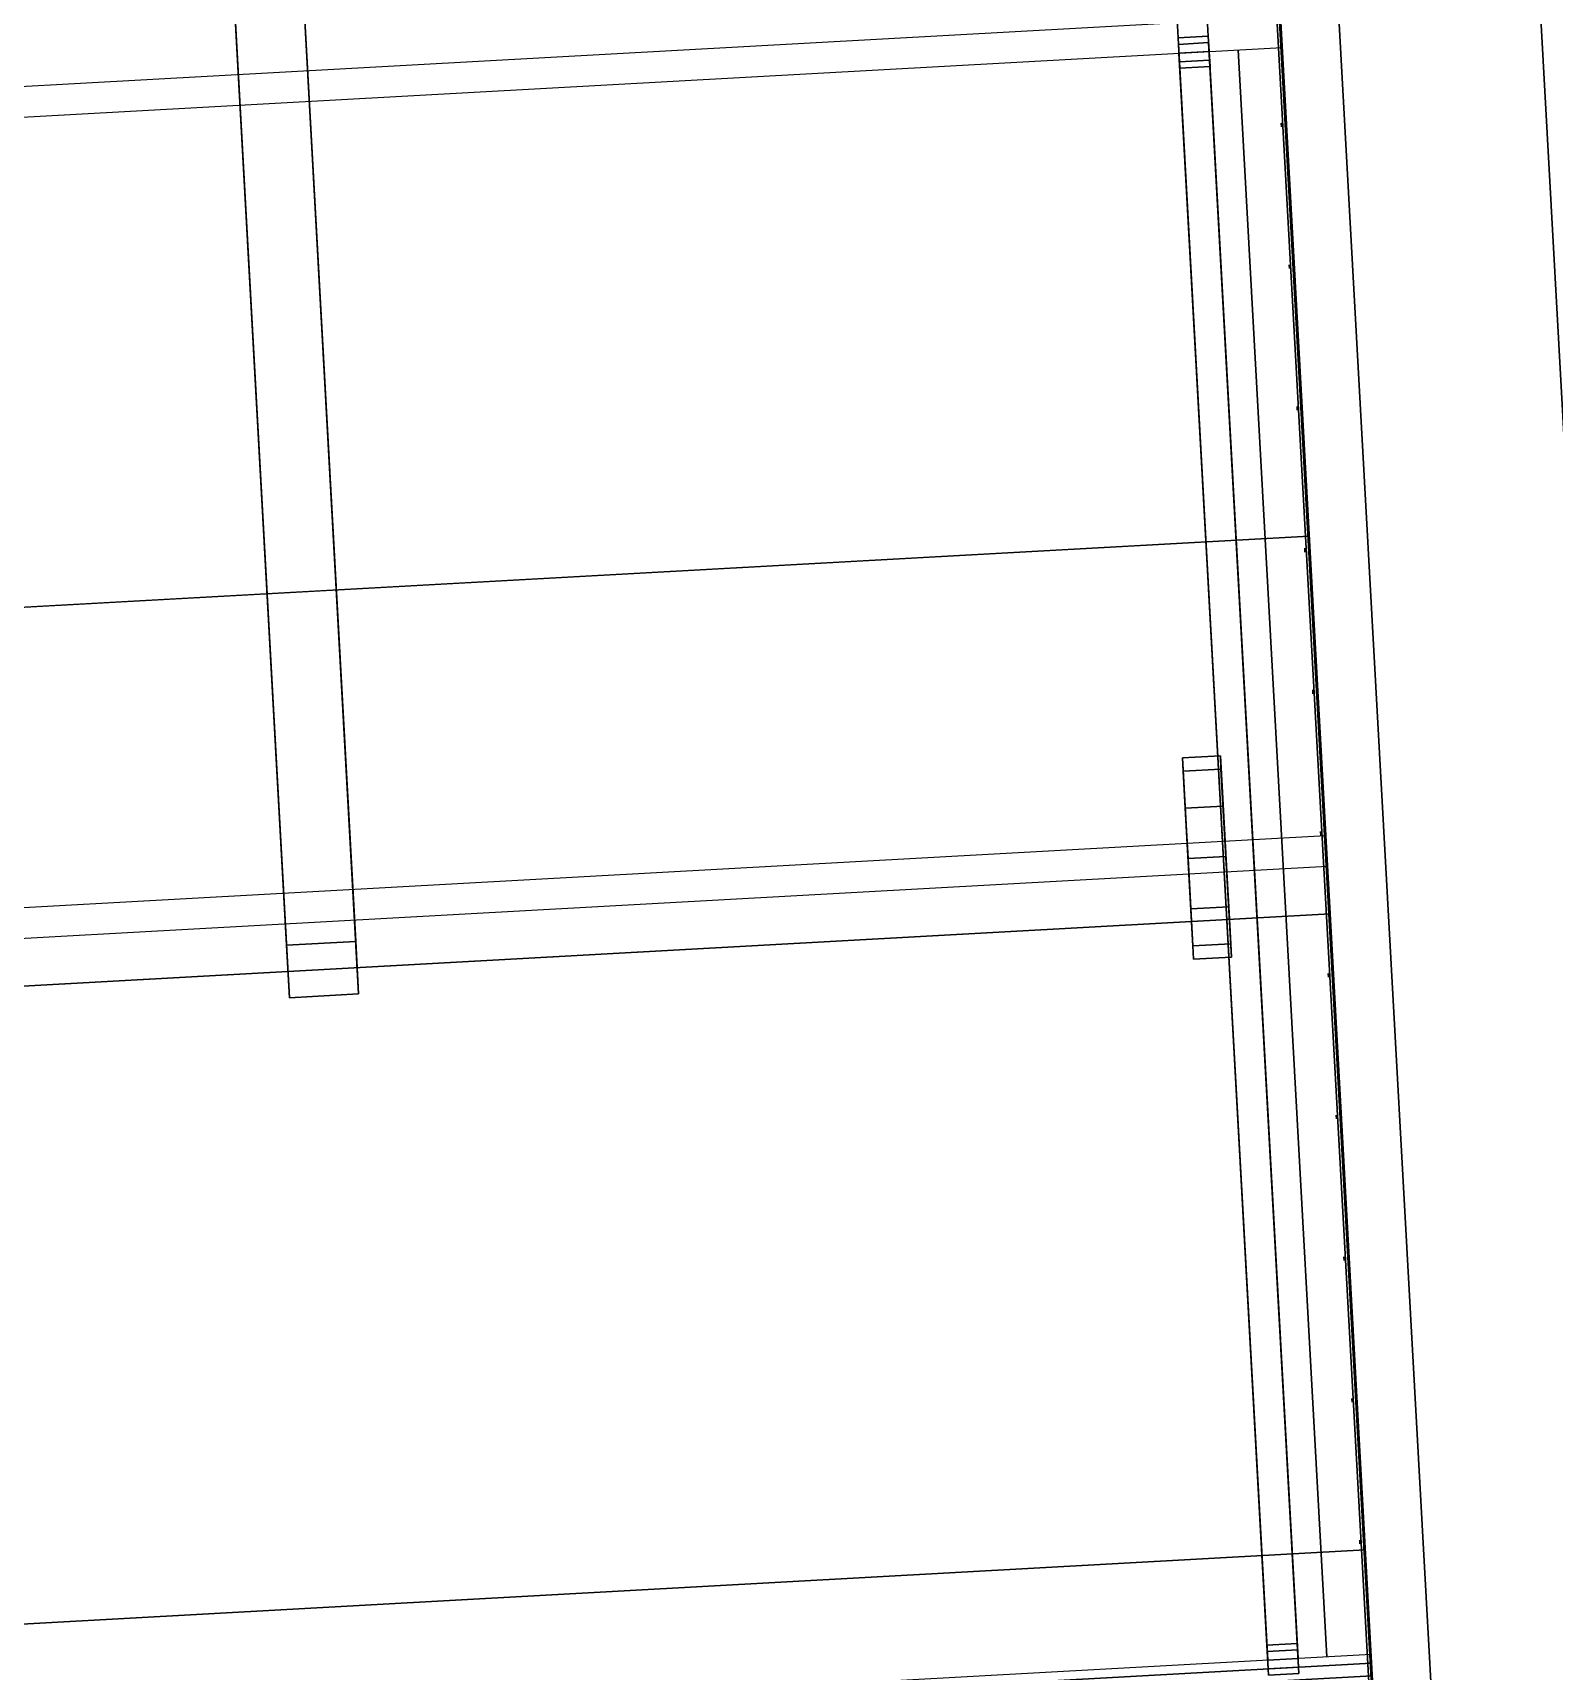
# Model space of a CAD drawing. Header units: millimetres. Extents: x -2005 to 6910, y -1718 to 7197.
# Drawn here: x 3987 to 5193, y 2882 to 4181 of the extents above; entities that cross this region are included whole.
import ezdxf

# ---------------------------------------------------------------- set-up
doc = ezdxf.new("R2010")
doc.units = ezdxf.units.MM
for name, color, linetype in [('embedded_beam_4', 7, 'Continuous'), ('embedded_beam_5', 7, 'Continuous'), ('embedded_beam_6', 7, 'Continuous'), ('fourth_floor_steel_deck', 7, 'Continuous'), ('interior_brick_band_E', 7, 'Continuous'), ('interior_brick_joints_E', 7, 'Continuous'), ('primary_fourth_floor_floor_EW', 7, 'Continuous'), ('retained_roof_bracing', 7, 'Continuous'), ('roof_cable_tray', 7, 'Continuous'), ('roof_guard', 7, 'Continuous'), ('roof_parapet', 7, 'Continuous'), ('roof_slab', 7, 'Continuous'), ('tank_bosses_E', 7, 'Continuous'), ('tank_panels_E', 7, 'Continuous'), ('tank_ribs_E', 7, 'Continuous')]:
    doc.layers.add(name, color=color, linetype=linetype)

msp = doc.modelspace()

# ---------------------------------------------------------------- linework, layer by layer
at = {"layer": 'embedded_beam_4'}
msp.add_3dface([(-142.9, 2584.1, 24820), (5049.2, 2871.1, 24820), (5047.9, 2895.1, 24820), (-144.2, 2608, 24820)], dxfattribs=at)
at = {"layer": 'embedded_beam_5'}
msp.add_3dface([(-178.8, 3233.1, 24820), (5013.3, 3520.1, 24820), (5012, 3544.1, 24820), (-180.1, 3257, 24820)], dxfattribs=at)
at = {"layer": 'embedded_beam_6'}
msp.add_3dface([(-214.6, 3882.1, 24820), (4977.4, 4169.1, 24820), (4976.1, 4193.1, 24820), (-216, 3906, 24820)], dxfattribs=at)
at = {"layer": 'fourth_floor_steel_deck'}
for points in [[(-193.2, 3494.7, 20725), (4998.8, 3781.7, 20725), (4905, 5479.1, 20725), (-287.1, 5192.1, 20725)], [(3201.1, 1879.6, 20725), (5098.2, 1984.5, 20725), (4998.8, 3781.7, 20725), (3101.7, 3676.8, 20725)]]:
    msp.add_3dface(points, dxfattribs=at)
at = {"layer": 'interior_brick_band_E'}
msp.add_3dface([(5191.1, 287, 24425), (4904, 5479.1, 24425), (4904, 5479.1, 24825), (5191.1, 287, 24825)], dxfattribs=at)
at = {"layer": 'interior_brick_joints_E'}
for points in [[(5189.1, 286.9, 24500), (4902, 5479, 24500), (4902, 5479, 24503), (5189.1, 286.9, 24503)], [(5189.1, 286.9, 24575), (4902, 5479, 24575), (4902, 5479, 24578), (5189.1, 286.9, 24578)], [(5189.1, 286.9, 24650), (4902, 5479, 24650), (4902, 5479, 24653), (5189.1, 286.9, 24653)], [(5189.1, 286.9, 24725), (4902, 5479, 24725), (4902, 5479, 24728), (5189.1, 286.9, 24728)], [(5189.1, 286.9, 24800), (4902, 5479, 24800), (4902, 5479, 24803), (5189.1, 286.9, 24803)], [(4976.9, 4106, 24500), (4976.7, 4109, 24500), (4976.7, 4109, 24575), (4976.9, 4106, 24575)], [(4976.9, 4106, 24650), (4976.7, 4109, 24650), (4976.7, 4109, 24725), (4976.9, 4106, 24725)], [(4976.9, 4106, 24800), (4976.7, 4109, 24800), (4976.7, 4109, 24825), (4976.9, 4106, 24825)], [(4983.1, 3993.7, 24425), (4983, 3996.7, 24425), (4983, 3996.7, 24500), (4983.1, 3993.7, 24500)], [(4983.1, 3993.7, 24575), (4983, 3996.7, 24575), (4983, 3996.7, 24650), (4983.1, 3993.7, 24650)], [(4983.1, 3993.7, 24725), (4983, 3996.7, 24725), (4983, 3996.7, 24800), (4983.1, 3993.7, 24800)], [(4989.3, 3881.4, 24500), (4989.2, 3884.4, 24500), (4989.2, 3884.4, 24575), (4989.3, 3881.4, 24575)], [(4989.3, 3881.4, 24650), (4989.2, 3884.4, 24650), (4989.2, 3884.4, 24725), (4989.3, 3881.4, 24725)], [(4989.3, 3881.4, 24800), (4989.2, 3884.4, 24800), (4989.2, 3884.4, 24825), (4989.3, 3881.4, 24825)], [(4995.5, 3769, 24425), (4995.4, 3772, 24425), (4995.4, 3772, 24500), (4995.5, 3769, 24500)], [(4995.5, 3769, 24575), (4995.4, 3772, 24575), (4995.4, 3772, 24650), (4995.5, 3769, 24650)], [(4995.5, 3769, 24725), (4995.4, 3772, 24725), (4995.4, 3772, 24800), (4995.5, 3769, 24800)], [(5001.8, 3656.7, 24500), (5001.6, 3659.7, 24500), (5001.6, 3659.7, 24575), (5001.8, 3656.7, 24575)], [(5001.8, 3656.7, 24650), (5001.6, 3659.7, 24650), (5001.6, 3659.7, 24725), (5001.8, 3656.7, 24725)], [(5001.8, 3656.7, 24800), (5001.6, 3659.7, 24800), (5001.6, 3659.7, 24825), (5001.8, 3656.7, 24825)], [(5008, 3544.4, 24425), (5007.8, 3547.4, 24425), (5007.8, 3547.4, 24500), (5008, 3544.4, 24500)], [(5008, 3544.4, 24575), (5007.8, 3547.4, 24575), (5007.8, 3547.4, 24650), (5008, 3544.4, 24650)], [(5008, 3544.4, 24725), (5007.8, 3547.4, 24725), (5007.8, 3547.4, 24800), (5008, 3544.4, 24800)], [(5014.2, 3432.1, 24500), (5014, 3435, 24500), (5014, 3435, 24575), (5014.2, 3432.1, 24575)], [(5014.2, 3432.1, 24650), (5014, 3435, 24650), (5014, 3435, 24725), (5014.2, 3432.1, 24725)], [(5014.2, 3432.1, 24800), (5014, 3435, 24800), (5014, 3435, 24825), (5014.2, 3432.1, 24825)], [(5020.4, 3319.7, 24425), (5020.2, 3322.7, 24425), (5020.2, 3322.7, 24500), (5020.4, 3319.7, 24500)], [(5020.4, 3319.7, 24575), (5020.2, 3322.7, 24575), (5020.2, 3322.7, 24650), (5020.4, 3319.7, 24650)], [(5020.4, 3319.7, 24725), (5020.2, 3322.7, 24725), (5020.2, 3322.7, 24800), (5020.4, 3319.7, 24800)], [(5026.6, 3207.4, 24500), (5026.4, 3210.4, 24500), (5026.4, 3210.4, 24575), (5026.6, 3207.4, 24575)], [(5026.6, 3207.4, 24650), (5026.4, 3210.4, 24650), (5026.4, 3210.4, 24725), (5026.6, 3207.4, 24725)], [(5026.6, 3207.4, 24800), (5026.4, 3210.4, 24800), (5026.4, 3210.4, 24825), (5026.6, 3207.4, 24825)], [(5032.8, 3095.1, 24425), (5032.6, 3098.1, 24425), (5032.6, 3098.1, 24500), (5032.8, 3095.1, 24500)], [(5032.8, 3095.1, 24575), (5032.6, 3098.1, 24575), (5032.6, 3098.1, 24650), (5032.8, 3095.1, 24650)], [(5032.8, 3095.1, 24725), (5032.6, 3098.1, 24725), (5032.6, 3098.1, 24800), (5032.8, 3095.1, 24800)], [(5039, 2982.7, 24500), (5038.9, 2985.7, 24500), (5038.9, 2985.7, 24575), (5039, 2982.7, 24575)], [(5039, 2982.7, 24650), (5038.9, 2985.7, 24650), (5038.9, 2985.7, 24725), (5039, 2982.7, 24725)], [(5039, 2982.7, 24800), (5038.9, 2985.7, 24800), (5038.9, 2985.7, 24825), (5039, 2982.7, 24825)]]:
    msp.add_3dface(points, dxfattribs=at)
at = {"layer": 'primary_fourth_floor_floor_EW'}
for points in [[(-148.8, 2690.9, 20235), (-138.3, 2501.2, 20235), (5053.8, 2788.3, 20235), (5043.3, 2978, 20235)], [(-138.3, 2501.2, 20215), (-148.8, 2690.9, 20215), (5043.3, 2978, 20215), (5053.8, 2788.3, 20215)], [(-148.8, 2690.9, 20215), (-148.8, 2690.9, 20235), (5043.3, 2978, 20235), (5043.3, 2978, 20215)], [(-148.8, 2690.9, 20725), (-138.3, 2501.2, 20725), (5053.8, 2788.3, 20725), (5043.3, 2978, 20725)], [(-138.3, 2501.2, 20705), (-148.8, 2690.9, 20705), (5043.3, 2978, 20705), (5053.8, 2788.3, 20705)], [(-148.8, 2690.9, 20705), (-148.8, 2690.9, 20725), (5043.3, 2978, 20725), (5043.3, 2978, 20705)], [(5043.3, 2978, 20235), (5053.8, 2788.3, 20235), (5053.8, 2788.3, 20215), (5043.3, 2978, 20215)], [(5043.3, 2978, 20725), (5053.8, 2788.3, 20725), (5053.8, 2788.3, 20705), (5043.3, 2978, 20705)], [(-143.8, 2601, 20705), (-143.3, 2591, 20705), (5048.8, 2878.1, 20705), (5048.3, 2888.1, 20705)], [(-143.3, 2591, 20235), (-143.8, 2601, 20235), (5048.3, 2888.1, 20235), (5048.8, 2878.1, 20235)], [(-143.8, 2601, 20235), (-143.8, 2601, 20705), (5048.3, 2888.1, 20705), (5048.3, 2888.1, 20235)], [(5048.3, 2888.1, 20705), (5048.8, 2878.1, 20705), (5048.8, 2878.1, 20235), (5048.3, 2888.1, 20235)]]:
    msp.add_3dface(points, dxfattribs=at)
at = {"layer": 'retained_roof_bracing'}
for points in [[(4242.9, 3460.4, 25082.1), (4188, 3457.4, 25082.1), (4121.8, 4655.5, 26482.1), (4176.7, 4658.6, 26482.1)], [(4188, 3457.4, 25082.1), (4190.3, 3415.7, 25117.9), (4124.1, 4613.8, 26517.9), (4121.8, 4655.5, 26482.1)], [(4245.2, 3418.7, 25117.9), (4242.9, 3460.4, 25082.1), (4176.7, 4658.6, 26482.1), (4179, 4616.9, 26517.9)], [(4190.3, 3415.7, 25117.9), (4245.2, 3418.7, 25117.9), (4179, 4616.9, 26517.9), (4124.1, 4613.8, 26517.9)], [(4190.3, 3415.7, 25117.9), (4188, 3457.4, 25082.1), (4242.9, 3460.4, 25082.1), (4245.2, 3418.7, 25117.9)]]:
    msp.add_3dface(points, dxfattribs=at)
at = {"layer": 'roof_cable_tray'}
for points in [[(5245, 163.8, 25137.5), (5404.7, 172.6, 25137.5), (5103.7, 5616.3, 25137.5), (4944, 5607.5, 25137.5)], [(5404.7, 172.6, 25062.5), (5245, 163.8, 25062.5), (4944, 5607.5, 25062.5), (5103.7, 5616.3, 25062.5)], [(5404.7, 172.6, 25137.5), (5404.7, 172.6, 25062.5), (5103.7, 5616.3, 25062.5), (5103.7, 5616.3, 25137.5)], [(5245, 163.8, 25062.5), (5245, 163.8, 25137.5), (4944, 5607.5, 25137.5), (4944, 5607.5, 25062.5)]]:
    msp.add_3dface(points, dxfattribs=at)
at = {"layer": 'roof_guard'}
for points in [[(5492, 3.2, 25088.2), (5488.2, 3, 25100), (5168, 5794.1, 25100), (5171.8, 5794.4, 25088.2)], [(5488.2, 3, 25100), (5492, 3.2, 25111.8), (5171.8, 5794.4, 25111.8), (5168, 5794.1, 25100)], [(5492, 3.2, 26038.2), (5488.2, 3, 26050), (5168, 5794.1, 26050), (5171.8, 5794.4, 26038.2)], [(5488.2, 3, 26050), (5492, 3.2, 26061.8), (5171.8, 5794.4, 26061.8), (5168, 5794.1, 26050)], [(5502, 3.8, 25081), (5492, 3.2, 25088.2), (5171.8, 5794.4, 25088.2), (5181.8, 5794.9, 25081)], [(5492, 3.2, 25111.8), (5502, 3.8, 25119), (5181.8, 5794.9, 25119), (5171.8, 5794.4, 25111.8)], [(5502, 3.8, 26031), (5492, 3.2, 26038.2), (5171.8, 5794.4, 26038.2), (5181.8, 5794.9, 26031)], [(5492, 3.2, 26061.8), (5502, 3.8, 26069), (5181.8, 5794.9, 26069), (5171.8, 5794.4, 26061.8)], [(5514.3, 4.4, 25081), (5502, 3.8, 25081), (5181.8, 5794.9, 25081), (5194.1, 5795.6, 25081)], [(5502, 3.8, 25119), (5514.3, 4.4, 25119), (5194.1, 5795.6, 25119), (5181.8, 5794.9, 25119)], [(5514.3, 4.4, 26031), (5502, 3.8, 26031), (5181.8, 5794.9, 26031), (5194.1, 5795.6, 26031)], [(5502, 3.8, 26069), (5514.3, 4.4, 26069), (5194.1, 5795.6, 26069), (5181.8, 5794.9, 26069)]]:
    msp.add_3dface(points, dxfattribs=at)
at = {"layer": 'roof_parapet'}
for points in [[(5192.1, 287.1, 25000), (4905, 5479.1, 25000), (5554, 5515, 25000), (5841.1, 323, 25000)], [(5192.1, 287.1, 25550), (5841.1, 323, 25550), (5554, 5515, 25550), (4905, 5479.1, 25550)], [(4905, 5479.1, 25000), (5192.1, 287.1, 25000), (5192.1, 287.1, 25550), (4905, 5479.1, 25550)]]:
    msp.add_3dface(points, dxfattribs=at)
at = {"layer": 'roof_slab'}
for points in [[(-176.7, 3195.1, 24825), (-287.1, 5192.1, 24825), (4905, 5479.1, 24825), (5015.4, 3482.2, 24825)], [(-176.7, 3195.1, 25000), (5015.4, 3482.2, 25000), (4905, 5479.1, 25000), (-287.1, 5192.1, 25000)], [(5015.4, 3482.2, 24825), (4905, 5479.1, 24825), (4905, 5479.1, 25000), (5015.4, 3482.2, 25000)], [(-176.7, 3195.1, 24825), (5015.4, 3482.2, 24825), (5015.4, 3482.2, 25000), (-176.7, 3195.1, 25000)], [(3095.7, 1973.9, 24825), (3018.5, 3371.8, 24825), (5015.4, 3482.2, 24825), (5092.7, 2084.3, 24825)], [(3095.7, 1973.9, 25000), (5092.7, 2084.3, 25000), (5015.4, 3482.2, 25000), (3018.5, 3371.8, 25000)], [(5015.4, 3482.2, 24825), (3018.5, 3371.8, 24825), (3018.5, 3371.8, 25000), (5015.4, 3482.2, 25000)], [(5092.7, 2084.3, 24825), (5015.4, 3482.2, 24825), (5015.4, 3482.2, 25000), (5092.7, 2084.3, 25000)]]:
    msp.add_3dface(points, dxfattribs=at)
at = {"layer": 'tank_bosses_E'}
for points in [[(4899, 3595.2, 21147.5), (4898.4, 3605.9, 21187.5), (4928.4, 3607.6, 21187.5), (4928.9, 3596.9, 21147.5)], [(4898.4, 3605.9, 21187.5), (4899, 3595.2, 21227.5), (4928.9, 3596.9, 21227.5), (4928.4, 3607.6, 21187.5)], [(4899, 3595.2, 22072.5), (4898.4, 3605.9, 22112.5), (4928.4, 3607.6, 22112.5), (4928.9, 3596.9, 22072.5)], [(4898.4, 3605.9, 22112.5), (4899, 3595.2, 22152.5), (4928.9, 3596.9, 22152.5), (4928.4, 3607.6, 22112.5)], [(4899, 3595.2, 22997.5), (4898.4, 3605.9, 23037.5), (4928.4, 3607.6, 23037.5), (4928.9, 3596.9, 22997.5)], [(4898.4, 3605.9, 23037.5), (4899, 3595.2, 23077.5), (4928.9, 3596.9, 23077.5), (4928.4, 3607.6, 23037.5)], [(4899, 3595.2, 23922.5), (4898.4, 3605.9, 23962.5), (4928.4, 3607.6, 23962.5), (4928.9, 3596.9, 23922.5)], [(4898.4, 3605.9, 23962.5), (4899, 3595.2, 24002.5), (4928.9, 3596.9, 24002.5), (4928.4, 3607.6, 23962.5)], [(4906.6, 3456.9, 21227.5), (4899, 3595.2, 21227.5), (4898.4, 3605.9, 21187.5)], [(4906.6, 3456.9, 21227.5), (4898.4, 3605.9, 21187.5), (4899, 3595.2, 21147.5)], [(4906.6, 3456.9, 22152.5), (4899, 3595.2, 22152.5), (4898.4, 3605.9, 22112.5)], [(4906.6, 3456.9, 22152.5), (4898.4, 3605.9, 22112.5), (4899, 3595.2, 22072.5)], [(4906.6, 3456.9, 23077.5), (4899, 3595.2, 23077.5), (4898.4, 3605.9, 23037.5)], [(4906.6, 3456.9, 23077.5), (4898.4, 3605.9, 23037.5), (4899, 3595.2, 22997.5)], [(4906.6, 3456.9, 24002.5), (4899, 3595.2, 24002.5), (4898.4, 3605.9, 23962.5)], [(4906.6, 3456.9, 24002.5), (4898.4, 3605.9, 23962.5), (4899, 3595.2, 23922.5)], [(4937.2, 3447.8, 21187.5), (4928.9, 3596.9, 21147.5), (4928.4, 3607.6, 21187.5)], [(4937.2, 3447.8, 21187.5), (4928.4, 3607.6, 21187.5), (4928.9, 3596.9, 21227.5)], [(4937.2, 3447.8, 22112.5), (4928.9, 3596.9, 22072.5), (4928.4, 3607.6, 22112.5)], [(4937.2, 3447.8, 22112.5), (4928.4, 3607.6, 22112.5), (4928.9, 3596.9, 22152.5)], [(4937.2, 3447.8, 23037.5), (4928.9, 3596.9, 22997.5), (4928.4, 3607.6, 23037.5)], [(4937.2, 3447.8, 23037.5), (4928.4, 3607.6, 23037.5), (4928.9, 3596.9, 23077.5)], [(4937.2, 3447.8, 23962.5), (4928.9, 3596.9, 23922.5), (4928.4, 3607.6, 23962.5)], [(4937.2, 3447.8, 23962.5), (4928.4, 3607.6, 23962.5), (4928.9, 3596.9, 24002.5)], [(4900.6, 3566, 21118.2), (4899, 3595.2, 21147.5), (4928.9, 3596.9, 21147.5), (4930.6, 3567.6, 21118.2)], [(4899, 3595.2, 21227.5), (4900.6, 3566, 21256.8), (4930.6, 3567.6, 21256.8), (4928.9, 3596.9, 21227.5)], [(4900.6, 3566, 22043.2), (4899, 3595.2, 22072.5), (4928.9, 3596.9, 22072.5), (4930.6, 3567.6, 22043.2)], [(4899, 3595.2, 22152.5), (4900.6, 3566, 22181.8), (4930.6, 3567.6, 22181.8), (4928.9, 3596.9, 22152.5)], [(4900.6, 3566, 22968.2), (4899, 3595.2, 22997.5), (4928.9, 3596.9, 22997.5), (4930.6, 3567.6, 22968.2)], [(4899, 3595.2, 23077.5), (4900.6, 3566, 23106.8), (4930.6, 3567.6, 23106.8), (4928.9, 3596.9, 23077.5)], [(4900.6, 3566, 23893.2), (4899, 3595.2, 23922.5), (4928.9, 3596.9, 23922.5), (4930.6, 3567.6, 23893.2)], [(4899, 3595.2, 24002.5), (4900.6, 3566, 24031.8), (4930.6, 3567.6, 24031.8), (4928.9, 3596.9, 24002.5)], [(4906.6, 3456.9, 21227.5), (4900.6, 3566, 21256.8), (4899, 3595.2, 21227.5)], [(4906.6, 3456.9, 21227.5), (4899, 3595.2, 21147.5), (4900.6, 3566, 21118.2)], [(4906.6, 3456.9, 22152.5), (4900.6, 3566, 22181.8), (4899, 3595.2, 22152.5)], [(4906.6, 3456.9, 22152.5), (4899, 3595.2, 22072.5), (4900.6, 3566, 22043.2)], [(4906.6, 3456.9, 23077.5), (4900.6, 3566, 23106.8), (4899, 3595.2, 23077.5)], [(4906.6, 3456.9, 23077.5), (4899, 3595.2, 22997.5), (4900.6, 3566, 22968.2)], [(4906.6, 3456.9, 24002.5), (4900.6, 3566, 24031.8), (4899, 3595.2, 24002.5)], [(4906.6, 3456.9, 24002.5), (4899, 3595.2, 23922.5), (4900.6, 3566, 23893.2)], [(4937.2, 3447.8, 21187.5), (4930.6, 3567.6, 21118.2), (4928.9, 3596.9, 21147.5)], [(4937.2, 3447.8, 21187.5), (4928.9, 3596.9, 21227.5), (4930.6, 3567.6, 21256.8)], [(4937.2, 3447.8, 22112.5), (4930.6, 3567.6, 22043.2), (4928.9, 3596.9, 22072.5)], [(4937.2, 3447.8, 22112.5), (4928.9, 3596.9, 22152.5), (4930.6, 3567.6, 22181.8)], [(4937.2, 3447.8, 23037.5), (4930.6, 3567.6, 22968.2), (4928.9, 3596.9, 22997.5)], [(4937.2, 3447.8, 23037.5), (4928.9, 3596.9, 23077.5), (4930.6, 3567.6, 23106.8)], [(4937.2, 3447.8, 23962.5), (4930.6, 3567.6, 23893.2), (4928.9, 3596.9, 23922.5)], [(4937.2, 3447.8, 23962.5), (4928.9, 3596.9, 24002.5), (4930.6, 3567.6, 24031.8)], [(4902.8, 3526, 21107.5), (4900.6, 3566, 21118.2), (4930.6, 3567.6, 21118.2), (4932.8, 3527.7, 21107.5)], [(4900.6, 3566, 21256.8), (4902.8, 3526, 21267.5), (4932.8, 3527.7, 21267.5), (4930.6, 3567.6, 21256.8)], [(4902.8, 3526, 22032.5), (4900.6, 3566, 22043.2), (4930.6, 3567.6, 22043.2), (4932.8, 3527.7, 22032.5)], [(4900.6, 3566, 22181.8), (4902.8, 3526, 22192.5), (4932.8, 3527.7, 22192.5), (4930.6, 3567.6, 22181.8)], [(4902.8, 3526, 22957.5), (4900.6, 3566, 22968.2), (4930.6, 3567.6, 22968.2), (4932.8, 3527.7, 22957.5)], [(4900.6, 3566, 23106.8), (4902.8, 3526, 23117.5), (4932.8, 3527.7, 23117.5), (4930.6, 3567.6, 23106.8)], [(4902.8, 3526, 23882.5), (4900.6, 3566, 23893.2), (4930.6, 3567.6, 23893.2), (4932.8, 3527.7, 23882.5)], [(4900.6, 3566, 24031.8), (4902.8, 3526, 24042.5), (4932.8, 3527.7, 24042.5), (4930.6, 3567.6, 24031.8)], [(4906.6, 3456.9, 21227.5), (4902.8, 3526, 21267.5), (4900.6, 3566, 21256.8)], [(4906.6, 3456.9, 21227.5), (4900.6, 3566, 21118.2), (4902.8, 3526, 21107.5)], [(4906.6, 3456.9, 22152.5), (4902.8, 3526, 22192.5), (4900.6, 3566, 22181.8)], [(4906.6, 3456.9, 22152.5), (4900.6, 3566, 22043.2), (4902.8, 3526, 22032.5)], [(4906.6, 3456.9, 23077.5), (4902.8, 3526, 23117.5), (4900.6, 3566, 23106.8)], [(4906.6, 3456.9, 23077.5), (4900.6, 3566, 22968.2), (4902.8, 3526, 22957.5)], [(4906.6, 3456.9, 24002.5), (4902.8, 3526, 24042.5), (4900.6, 3566, 24031.8)], [(4906.6, 3456.9, 24002.5), (4900.6, 3566, 23893.2), (4902.8, 3526, 23882.5)], [(4937.2, 3447.8, 21187.5), (4932.8, 3527.7, 21107.5), (4930.6, 3567.6, 21118.2)], [(4937.2, 3447.8, 21187.5), (4930.6, 3567.6, 21256.8), (4932.8, 3527.7, 21267.5)], [(4937.2, 3447.8, 22112.5), (4932.8, 3527.7, 22032.5), (4930.6, 3567.6, 22043.2)], [(4937.2, 3447.8, 22112.5), (4930.6, 3567.6, 22181.8), (4932.8, 3527.7, 22192.5)], [(4937.2, 3447.8, 23037.5), (4932.8, 3527.7, 22957.5), (4930.6, 3567.6, 22968.2)], [(4937.2, 3447.8, 23037.5), (4930.6, 3567.6, 23106.8), (4932.8, 3527.7, 23117.5)], [(4937.2, 3447.8, 23962.5), (4932.8, 3527.7, 23882.5), (4930.6, 3567.6, 23893.2)], [(4937.2, 3447.8, 23962.5), (4930.6, 3567.6, 24031.8), (4932.8, 3527.7, 24042.5)], [(4905, 3486.1, 21118.2), (4902.8, 3526, 21107.5), (4932.8, 3527.7, 21107.5), (4935, 3487.8, 21118.2)], [(4902.8, 3526, 21267.5), (4905, 3486.1, 21256.8), (4935, 3487.8, 21256.8), (4932.8, 3527.7, 21267.5)], [(4905, 3486.1, 22043.2), (4902.8, 3526, 22032.5), (4932.8, 3527.7, 22032.5), (4935, 3487.8, 22043.2)], [(4902.8, 3526, 22192.5), (4905, 3486.1, 22181.8), (4935, 3487.8, 22181.8), (4932.8, 3527.7, 22192.5)], [(4905, 3486.1, 22968.2), (4902.8, 3526, 22957.5), (4932.8, 3527.7, 22957.5), (4935, 3487.8, 22968.2)], [(4902.8, 3526, 23117.5), (4905, 3486.1, 23106.8), (4935, 3487.8, 23106.8), (4932.8, 3527.7, 23117.5)], [(4905, 3486.1, 23893.2), (4902.8, 3526, 23882.5), (4932.8, 3527.7, 23882.5), (4935, 3487.8, 23893.2)], [(4902.8, 3526, 24042.5), (4905, 3486.1, 24031.8), (4935, 3487.8, 24031.8), (4932.8, 3527.7, 24042.5)], [(4906.6, 3456.9, 21227.5), (4905, 3486.1, 21256.8), (4902.8, 3526, 21267.5)], [(4906.6, 3456.9, 21227.5), (4902.8, 3526, 21107.5), (4905, 3486.1, 21118.2)], [(4906.6, 3456.9, 22152.5), (4905, 3486.1, 22181.8), (4902.8, 3526, 22192.5)], [(4906.6, 3456.9, 22152.5), (4902.8, 3526, 22032.5), (4905, 3486.1, 22043.2)], [(4906.6, 3456.9, 23077.5), (4905, 3486.1, 23106.8), (4902.8, 3526, 23117.5)], [(4906.6, 3456.9, 23077.5), (4902.8, 3526, 22957.5), (4905, 3486.1, 22968.2)], [(4906.6, 3456.9, 24002.5), (4905, 3486.1, 24031.8), (4902.8, 3526, 24042.5)], [(4906.6, 3456.9, 24002.5), (4902.8, 3526, 23882.5), (4905, 3486.1, 23893.2)], [(4937.2, 3447.8, 21187.5), (4935, 3487.8, 21118.2), (4932.8, 3527.7, 21107.5)], [(4937.2, 3447.8, 21187.5), (4932.8, 3527.7, 21267.5), (4935, 3487.8, 21256.8)], [(4937.2, 3447.8, 22112.5), (4935, 3487.8, 22043.2), (4932.8, 3527.7, 22032.5)], [(4937.2, 3447.8, 22112.5), (4932.8, 3527.7, 22192.5), (4935, 3487.8, 22181.8)], [(4937.2, 3447.8, 23037.5), (4935, 3487.8, 22968.2), (4932.8, 3527.7, 22957.5)], [(4937.2, 3447.8, 23037.5), (4932.8, 3527.7, 23117.5), (4935, 3487.8, 23106.8)], [(4937.2, 3447.8, 23962.5), (4935, 3487.8, 23893.2), (4932.8, 3527.7, 23882.5)], [(4937.2, 3447.8, 23962.5), (4932.8, 3527.7, 24042.5), (4935, 3487.8, 24031.8)], [(4906.6, 3456.9, 21147.5), (4905, 3486.1, 21118.2), (4935, 3487.8, 21118.2), (4936.6, 3458.5, 21147.5)], [(4905, 3486.1, 21256.8), (4906.6, 3456.9, 21227.5), (4936.6, 3458.5, 21227.5), (4935, 3487.8, 21256.8)], [(4906.6, 3456.9, 22072.5), (4905, 3486.1, 22043.2), (4935, 3487.8, 22043.2), (4936.6, 3458.5, 22072.5)], [(4905, 3486.1, 22181.8), (4906.6, 3456.9, 22152.5), (4936.6, 3458.5, 22152.5), (4935, 3487.8, 22181.8)], [(4906.6, 3456.9, 22997.5), (4905, 3486.1, 22968.2), (4935, 3487.8, 22968.2), (4936.6, 3458.5, 22997.5)], [(4905, 3486.1, 23106.8), (4906.6, 3456.9, 23077.5), (4936.6, 3458.5, 23077.5), (4935, 3487.8, 23106.8)], [(4906.6, 3456.9, 23922.5), (4905, 3486.1, 23893.2), (4935, 3487.8, 23893.2), (4936.6, 3458.5, 23922.5)], [(4905, 3486.1, 24031.8), (4906.6, 3456.9, 24002.5), (4936.6, 3458.5, 24002.5), (4935, 3487.8, 24031.8)], [(4906.6, 3456.9, 21227.5), (4905, 3486.1, 21118.2), (4906.6, 3456.9, 21147.5)], [(4906.6, 3456.9, 22152.5), (4905, 3486.1, 22043.2), (4906.6, 3456.9, 22072.5)], [(4906.6, 3456.9, 23077.5), (4905, 3486.1, 22968.2), (4906.6, 3456.9, 22997.5)], [(4906.6, 3456.9, 24002.5), (4905, 3486.1, 23893.2), (4906.6, 3456.9, 23922.5)], [(4937.2, 3447.8, 21187.5), (4936.6, 3458.5, 21147.5), (4935, 3487.8, 21118.2)], [(4937.2, 3447.8, 21187.5), (4935, 3487.8, 21256.8), (4936.6, 3458.5, 21227.5)], [(4937.2, 3447.8, 22112.5), (4936.6, 3458.5, 22072.5), (4935, 3487.8, 22043.2)], [(4937.2, 3447.8, 22112.5), (4935, 3487.8, 22181.8), (4936.6, 3458.5, 22152.5)], [(4937.2, 3447.8, 23037.5), (4936.6, 3458.5, 22997.5), (4935, 3487.8, 22968.2)], [(4937.2, 3447.8, 23037.5), (4935, 3487.8, 23106.8), (4936.6, 3458.5, 23077.5)], [(4937.2, 3447.8, 23962.5), (4936.6, 3458.5, 23922.5), (4935, 3487.8, 23893.2)], [(4937.2, 3447.8, 23962.5), (4935, 3487.8, 24031.8), (4936.6, 3458.5, 24002.5)], [(4907.2, 3446.2, 21187.5), (4906.6, 3456.9, 21147.5), (4936.6, 3458.5, 21147.5), (4937.2, 3447.8, 21187.5)], [(4906.6, 3456.9, 21227.5), (4907.2, 3446.2, 21187.5), (4937.2, 3447.8, 21187.5), (4936.6, 3458.5, 21227.5)], [(4907.2, 3446.2, 22112.5), (4906.6, 3456.9, 22072.5), (4936.6, 3458.5, 22072.5), (4937.2, 3447.8, 22112.5)], [(4906.6, 3456.9, 22152.5), (4907.2, 3446.2, 22112.5), (4937.2, 3447.8, 22112.5), (4936.6, 3458.5, 22152.5)], [(4907.2, 3446.2, 23037.5), (4906.6, 3456.9, 22997.5), (4936.6, 3458.5, 22997.5), (4937.2, 3447.8, 23037.5)], [(4906.6, 3456.9, 23077.5), (4907.2, 3446.2, 23037.5), (4937.2, 3447.8, 23037.5), (4936.6, 3458.5, 23077.5)], [(4907.2, 3446.2, 23962.5), (4906.6, 3456.9, 23922.5), (4936.6, 3458.5, 23922.5), (4937.2, 3447.8, 23962.5)], [(4906.6, 3456.9, 24002.5), (4907.2, 3446.2, 23962.5), (4937.2, 3447.8, 23962.5), (4936.6, 3458.5, 24002.5)], [(4906.6, 3456.9, 21227.5), (4906.6, 3456.9, 21147.5), (4907.2, 3446.2, 21187.5)], [(4906.6, 3456.9, 22152.5), (4906.6, 3456.9, 22072.5), (4907.2, 3446.2, 22112.5)], [(4906.6, 3456.9, 23077.5), (4906.6, 3456.9, 22997.5), (4907.2, 3446.2, 23037.5)], [(4906.6, 3456.9, 24002.5), (4906.6, 3456.9, 23922.5), (4907.2, 3446.2, 23962.5)]]:
    msp.add_3dface(points, dxfattribs=at)
at = {"layer": 'tank_panels_E'}
for points in [[(5012.9, 2893.2, 20737), (4942.5, 4167.2, 20737), (4942.5, 4167.2, 21638), (5012.9, 2893.2, 21638)], [(5012.9, 2893.2, 21662), (4942.5, 4167.2, 21662), (4942.5, 4167.2, 22563), (5012.9, 2893.2, 22563)], [(5012.9, 2893.2, 22587), (4942.5, 4167.2, 22587), (4942.5, 4167.2, 23488), (5012.9, 2893.2, 23488)], [(5012.9, 2893.2, 23512), (4942.5, 4167.2, 23512), (4942.5, 4167.2, 24413), (5012.9, 2893.2, 24413)]]:
    msp.add_3dface(points, dxfattribs=at)
at = {"layer": 'tank_ribs_E'}
for points in [[(4893.6, 4200.6, 21638), (4894.9, 4176.6, 21638), (4918.8, 4177.9, 21638), (4917.5, 4201.9, 21638)], [(4893.6, 4200.6, 20737), (4917.5, 4201.9, 20737), (4918.8, 4177.9, 20737), (4894.9, 4176.6, 20737)], [(4893.6, 4200.6, 22563), (4894.9, 4176.6, 22563), (4918.8, 4177.9, 22563), (4917.5, 4201.9, 22563)], [(4893.6, 4200.6, 21662), (4917.5, 4201.9, 21662), (4918.8, 4177.9, 21662), (4894.9, 4176.6, 21662)], [(4893.6, 4200.6, 23488), (4894.9, 4176.6, 23488), (4918.8, 4177.9, 23488), (4917.5, 4201.9, 23488)], [(4893.6, 4200.6, 22587), (4917.5, 4201.9, 22587), (4918.8, 4177.9, 22587), (4894.9, 4176.6, 22587)], [(4893.6, 4200.6, 24413), (4894.9, 4176.6, 24413), (4918.8, 4177.9, 24413), (4917.5, 4201.9, 24413)], [(4893.6, 4200.6, 23512), (4917.5, 4201.9, 23512), (4918.8, 4177.9, 23512), (4894.9, 4176.6, 23512)], [(4894.9, 4176.6, 21638), (4893.6, 4200.6, 21638), (4893.6, 4200.6, 20737), (4894.9, 4176.6, 20737)], [(4894.9, 4176.6, 22563), (4893.6, 4200.6, 22563), (4893.6, 4200.6, 21662), (4894.9, 4176.6, 21662)], [(4894.9, 4176.6, 23488), (4893.6, 4200.6, 23488), (4893.6, 4200.6, 22587), (4894.9, 4176.6, 22587)], [(4894.9, 4176.6, 24413), (4893.6, 4200.6, 24413), (4893.6, 4200.6, 23512), (4894.9, 4176.6, 23512)], [(4917.5, 4201.9, 21638), (4918.8, 4177.9, 21638), (4918.8, 4177.9, 20737), (4917.5, 4201.9, 20737)], [(4917.5, 4201.9, 22563), (4918.8, 4177.9, 22563), (4918.8, 4177.9, 21662), (4917.5, 4201.9, 21662)], [(4917.5, 4201.9, 23488), (4918.8, 4177.9, 23488), (4918.8, 4177.9, 22587), (4917.5, 4201.9, 22587)], [(4917.5, 4201.9, 24413), (4918.8, 4177.9, 24413), (4918.8, 4177.9, 23512), (4917.5, 4201.9, 23512)], [(4896.2, 4152.6, 20737), (4894.9, 4176.6, 20737), (4918.8, 4177.9, 20737), (4920.2, 4154, 20737)], [(4896.2, 4152.6, 21638), (4920.2, 4154, 21638), (4918.8, 4177.9, 21638), (4894.9, 4176.6, 21638)], [(4918.8, 4177.9, 20737), (4894.9, 4176.6, 20737), (4894.9, 4176.6, 21638), (4918.8, 4177.9, 21638)], [(4896.2, 4152.6, 21662), (4894.9, 4176.6, 21662), (4918.8, 4177.9, 21662), (4920.2, 4154, 21662)], [(4896.2, 4152.6, 22563), (4920.2, 4154, 22563), (4918.8, 4177.9, 22563), (4894.9, 4176.6, 22563)], [(4918.8, 4177.9, 21662), (4894.9, 4176.6, 21662), (4894.9, 4176.6, 22563), (4918.8, 4177.9, 22563)], [(4896.2, 4152.6, 22587), (4894.9, 4176.6, 22587), (4918.8, 4177.9, 22587), (4920.2, 4154, 22587)], [(4896.2, 4152.6, 23488), (4920.2, 4154, 23488), (4918.8, 4177.9, 23488), (4894.9, 4176.6, 23488)], [(4918.8, 4177.9, 22587), (4894.9, 4176.6, 22587), (4894.9, 4176.6, 23488), (4918.8, 4177.9, 23488)], [(4896.2, 4152.6, 23512), (4894.9, 4176.6, 23512), (4918.8, 4177.9, 23512), (4920.2, 4154, 23512)], [(4896.2, 4152.6, 24413), (4920.2, 4154, 24413), (4918.8, 4177.9, 24413), (4894.9, 4176.6, 24413)], [(4918.8, 4177.9, 23512), (4894.9, 4176.6, 23512), (4894.9, 4176.6, 24413), (4918.8, 4177.9, 24413)], [(4918.8, 4177.9, 21638), (4894.9, 4176.6, 21638), (4894.9, 4176.6, 20737), (4918.8, 4177.9, 20737)], [(4918.8, 4177.9, 22563), (4894.9, 4176.6, 22563), (4894.9, 4176.6, 21662), (4918.8, 4177.9, 21662)], [(4918.8, 4177.9, 23488), (4894.9, 4176.6, 23488), (4894.9, 4176.6, 22587), (4918.8, 4177.9, 22587)], [(4918.8, 4177.9, 24413), (4894.9, 4176.6, 24413), (4894.9, 4176.6, 23512), (4918.8, 4177.9, 23512)], [(4894.9, 4176.6, 20737), (4896.2, 4152.6, 20737), (4896.2, 4152.6, 21638), (4894.9, 4176.6, 21638)], [(4894.9, 4176.6, 21662), (4896.2, 4152.6, 21662), (4896.2, 4152.6, 22563), (4894.9, 4176.6, 22563)], [(4894.9, 4176.6, 22587), (4896.2, 4152.6, 22587), (4896.2, 4152.6, 23488), (4894.9, 4176.6, 23488)], [(4894.9, 4176.6, 23512), (4896.2, 4152.6, 23512), (4896.2, 4152.6, 24413), (4894.9, 4176.6, 24413)], [(4895.9, 4157.7, 21647.8), (4919.9, 4159, 21647.8), (4919.1, 4172.9, 21628.2), (4895.2, 4171.5, 21628.2)], [(4989.6, 2898.8, 20727.2), (4965.6, 2897.5, 20727.2), (4895.2, 4171.5, 21628.2), (4919.1, 4172.9, 21628.2)], [(4895.2, 4171.5, 20746.8), (4919.1, 4172.9, 20746.8), (4919.9, 4159, 20727.2), (4895.9, 4157.7, 20727.2)], [(4965.6, 2897.5, 21647.8), (4989.6, 2898.8, 21647.8), (4919.1, 4172.9, 20746.8), (4895.2, 4171.5, 20746.8)], [(4895.9, 4157.7, 22572.8), (4919.9, 4159, 22572.8), (4919.1, 4172.9, 22553.2), (4895.2, 4171.5, 22553.2)], [(4989.6, 2898.8, 21652.2), (4965.6, 2897.5, 21652.2), (4895.2, 4171.5, 22553.2), (4919.1, 4172.9, 22553.2)], [(4895.2, 4171.5, 21671.8), (4919.1, 4172.9, 21671.8), (4919.9, 4159, 21652.2), (4895.9, 4157.7, 21652.2)], [(4965.6, 2897.5, 22572.8), (4989.6, 2898.8, 22572.8), (4919.1, 4172.9, 21671.8), (4895.2, 4171.5, 21671.8)], [(4895.9, 4157.7, 23497.8), (4919.9, 4159, 23497.8), (4919.1, 4172.9, 23478.2), (4895.2, 4171.5, 23478.2)], [(4989.6, 2898.8, 22577.2), (4965.6, 2897.5, 22577.2), (4895.2, 4171.5, 23478.2), (4919.1, 4172.9, 23478.2)], [(4895.2, 4171.5, 22596.8), (4919.1, 4172.9, 22596.8), (4919.9, 4159, 22577.2), (4895.9, 4157.7, 22577.2)], [(4965.6, 2897.5, 23497.8), (4989.6, 2898.8, 23497.8), (4919.1, 4172.9, 22596.8), (4895.2, 4171.5, 22596.8)], [(4895.9, 4157.7, 24422.8), (4919.9, 4159, 24422.8), (4919.1, 4172.9, 24403.2), (4895.2, 4171.5, 24403.2)], [(4989.6, 2898.8, 23502.2), (4965.6, 2897.5, 23502.2), (4895.2, 4171.5, 24403.2), (4919.1, 4172.9, 24403.2)], [(4895.2, 4171.5, 23521.8), (4919.1, 4172.9, 23521.8), (4919.9, 4159, 23502.2), (4895.9, 4157.7, 23502.2)], [(4965.6, 2897.5, 24422.8), (4989.6, 2898.8, 24422.8), (4919.1, 4172.9, 23521.8), (4895.2, 4171.5, 23521.8)], [(4965.6, 2897.5, 20727.2), (4966.4, 2883.7, 20746.8), (4895.9, 4157.7, 21647.8), (4895.2, 4171.5, 21628.2)], [(4966.4, 2883.7, 21628.2), (4965.6, 2897.5, 21647.8), (4895.2, 4171.5, 20746.8), (4895.9, 4157.7, 20727.2)], [(4965.6, 2897.5, 21652.2), (4966.4, 2883.7, 21671.8), (4895.9, 4157.7, 22572.8), (4895.2, 4171.5, 22553.2)], [(4966.4, 2883.7, 22553.2), (4965.6, 2897.5, 22572.8), (4895.2, 4171.5, 21671.8), (4895.9, 4157.7, 21652.2)], [(4965.6, 2897.5, 22577.2), (4966.4, 2883.7, 22596.8), (4895.9, 4157.7, 23497.8), (4895.2, 4171.5, 23478.2)], [(4966.4, 2883.7, 23478.2), (4965.6, 2897.5, 23497.8), (4895.2, 4171.5, 22596.8), (4895.9, 4157.7, 22577.2)], [(4965.6, 2897.5, 23502.2), (4966.4, 2883.7, 23521.8), (4895.9, 4157.7, 24422.8), (4895.2, 4171.5, 24403.2)], [(4966.4, 2883.7, 24403.2), (4965.6, 2897.5, 24422.8), (4895.2, 4171.5, 23521.8), (4895.9, 4157.7, 23502.2)], [(4920.2, 4154, 20737), (4918.8, 4177.9, 20737), (4918.8, 4177.9, 21638), (4920.2, 4154, 21638)], [(4920.2, 4154, 21662), (4918.8, 4177.9, 21662), (4918.8, 4177.9, 22563), (4920.2, 4154, 22563)], [(4920.2, 4154, 22587), (4918.8, 4177.9, 22587), (4918.8, 4177.9, 23488), (4920.2, 4154, 23488)], [(4920.2, 4154, 23512), (4918.8, 4177.9, 23512), (4918.8, 4177.9, 24413), (4920.2, 4154, 24413)], [(4990.3, 2885, 20746.8), (4989.6, 2898.8, 20727.2), (4919.1, 4172.9, 21628.2), (4919.9, 4159, 21647.8)], [(4989.6, 2898.8, 21647.8), (4990.3, 2885, 21628.2), (4919.9, 4159, 20727.2), (4919.1, 4172.9, 20746.8)], [(4990.3, 2885, 21671.8), (4989.6, 2898.8, 21652.2), (4919.1, 4172.9, 22553.2), (4919.9, 4159, 22572.8)], [(4989.6, 2898.8, 22572.8), (4990.3, 2885, 22553.2), (4919.9, 4159, 21652.2), (4919.1, 4172.9, 21671.8)], [(4990.3, 2885, 22596.8), (4989.6, 2898.8, 22577.2), (4919.1, 4172.9, 23478.2), (4919.9, 4159, 23497.8)], [(4989.6, 2898.8, 23497.8), (4990.3, 2885, 23478.2), (4919.9, 4159, 22577.2), (4919.1, 4172.9, 22596.8)], [(4990.3, 2885, 23521.8), (4989.6, 2898.8, 23502.2), (4919.1, 4172.9, 24403.2), (4919.9, 4159, 24422.8)], [(4989.6, 2898.8, 24422.8), (4990.3, 2885, 24403.2), (4919.9, 4159, 23502.2), (4919.1, 4172.9, 23521.8)], [(4895.5, 4164.6, 20749), (4919.5, 4165.9, 20749), (4919.5, 4165.9, 20725), (4895.5, 4164.6, 20725)], [(4966, 2890.6, 20749), (4990, 2891.9, 20749), (4919.5, 4165.9, 20749), (4895.5, 4164.6, 20749)], [(4990, 2891.9, 20725), (4966, 2890.6, 20725), (4895.5, 4164.6, 20725), (4919.5, 4165.9, 20725)], [(4919.5, 4165.9, 21650), (4919.5, 4165.9, 21626), (4895.5, 4164.6, 21626), (4895.5, 4164.6, 21650)], [(4919.5, 4165.9, 21650), (4895.5, 4164.6, 21650), (4966, 2890.6, 21650), (4990, 2891.9, 21650)], [(4895.5, 4164.6, 21626), (4919.5, 4165.9, 21626), (4990, 2891.9, 21626), (4966, 2890.6, 21626)], [(4895.5, 4164.6, 21674), (4919.5, 4165.9, 21674), (4919.5, 4165.9, 21650), (4895.5, 4164.6, 21650)], [(4966, 2890.6, 21674), (4990, 2891.9, 21674), (4919.5, 4165.9, 21674), (4895.5, 4164.6, 21674)], [(4990, 2891.9, 21650), (4966, 2890.6, 21650), (4895.5, 4164.6, 21650), (4919.5, 4165.9, 21650)], [(4919.5, 4165.9, 22575), (4919.5, 4165.9, 22551), (4895.5, 4164.6, 22551), (4895.5, 4164.6, 22575)], [(4919.5, 4165.9, 22575), (4895.5, 4164.6, 22575), (4966, 2890.6, 22575), (4990, 2891.9, 22575)], [(4895.5, 4164.6, 22551), (4919.5, 4165.9, 22551), (4990, 2891.9, 22551), (4966, 2890.6, 22551)], [(4895.5, 4164.6, 22599), (4919.5, 4165.9, 22599), (4919.5, 4165.9, 22575), (4895.5, 4164.6, 22575)], [(4966, 2890.6, 22599), (4990, 2891.9, 22599), (4919.5, 4165.9, 22599), (4895.5, 4164.6, 22599)], [(4990, 2891.9, 22575), (4966, 2890.6, 22575), (4895.5, 4164.6, 22575), (4919.5, 4165.9, 22575)], [(4919.5, 4165.9, 23500), (4919.5, 4165.9, 23476), (4895.5, 4164.6, 23476), (4895.5, 4164.6, 23500)], [(4919.5, 4165.9, 23500), (4895.5, 4164.6, 23500), (4966, 2890.6, 23500), (4990, 2891.9, 23500)], [(4895.5, 4164.6, 23476), (4919.5, 4165.9, 23476), (4990, 2891.9, 23476), (4966, 2890.6, 23476)], [(4895.5, 4164.6, 23524), (4919.5, 4165.9, 23524), (4919.5, 4165.9, 23500), (4895.5, 4164.6, 23500)], [(4966, 2890.6, 23524), (4990, 2891.9, 23524), (4919.5, 4165.9, 23524), (4895.5, 4164.6, 23524)], [(4990, 2891.9, 23500), (4966, 2890.6, 23500), (4895.5, 4164.6, 23500), (4919.5, 4165.9, 23500)], [(4919.5, 4165.9, 24425), (4919.5, 4165.9, 24401), (4895.5, 4164.6, 24401), (4895.5, 4164.6, 24425)], [(4919.5, 4165.9, 24425), (4895.5, 4164.6, 24425), (4966, 2890.6, 24425), (4990, 2891.9, 24425)], [(4895.5, 4164.6, 24401), (4919.5, 4165.9, 24401), (4990, 2891.9, 24401), (4966, 2890.6, 24401)], [(4966, 2890.6, 20725), (4966, 2890.6, 20749), (4895.5, 4164.6, 20749), (4895.5, 4164.6, 20725)], [(4895.5, 4164.6, 21650), (4895.5, 4164.6, 21626), (4966, 2890.6, 21626), (4966, 2890.6, 21650)], [(4966, 2890.6, 21650), (4966, 2890.6, 21674), (4895.5, 4164.6, 21674), (4895.5, 4164.6, 21650)], [(4895.5, 4164.6, 22575), (4895.5, 4164.6, 22551), (4966, 2890.6, 22551), (4966, 2890.6, 22575)], [(4966, 2890.6, 22575), (4966, 2890.6, 22599), (4895.5, 4164.6, 22599), (4895.5, 4164.6, 22575)], [(4895.5, 4164.6, 23500), (4895.5, 4164.6, 23476), (4966, 2890.6, 23476), (4966, 2890.6, 23500)], [(4966, 2890.6, 23500), (4966, 2890.6, 23524), (4895.5, 4164.6, 23524), (4895.5, 4164.6, 23500)], [(4895.5, 4164.6, 24425), (4895.5, 4164.6, 24401), (4966, 2890.6, 24401), (4966, 2890.6, 24425)], [(4966.4, 2883.7, 20746.8), (4990.3, 2885, 20746.8), (4919.9, 4159, 21647.8), (4895.9, 4157.7, 21647.8)], [(4990.3, 2885, 21628.2), (4966.4, 2883.7, 21628.2), (4895.9, 4157.7, 20727.2), (4919.9, 4159, 20727.2)], [(4966.4, 2883.7, 21671.8), (4990.3, 2885, 21671.8), (4919.9, 4159, 22572.8), (4895.9, 4157.7, 22572.8)], [(4990.3, 2885, 22553.2), (4966.4, 2883.7, 22553.2), (4895.9, 4157.7, 21652.2), (4919.9, 4159, 21652.2)], [(4966.4, 2883.7, 22596.8), (4990.3, 2885, 22596.8), (4919.9, 4159, 23497.8), (4895.9, 4157.7, 23497.8)], [(4990.3, 2885, 23478.2), (4966.4, 2883.7, 23478.2), (4895.9, 4157.7, 22577.2), (4919.9, 4159, 22577.2)], [(4966.4, 2883.7, 23521.8), (4990.3, 2885, 23521.8), (4919.9, 4159, 24422.8), (4895.9, 4157.7, 24422.8)], [(4990.3, 2885, 24403.2), (4966.4, 2883.7, 24403.2), (4895.9, 4157.7, 23502.2), (4919.9, 4159, 23502.2)], [(4990, 2891.9, 20749), (4990, 2891.9, 20725), (4919.5, 4165.9, 20725), (4919.5, 4165.9, 20749)], [(4919.5, 4165.9, 21626), (4919.5, 4165.9, 21650), (4990, 2891.9, 21650), (4990, 2891.9, 21626)], [(4990, 2891.9, 21674), (4990, 2891.9, 21650), (4919.5, 4165.9, 21650), (4919.5, 4165.9, 21674)], [(4919.5, 4165.9, 22551), (4919.5, 4165.9, 22575), (4990, 2891.9, 22575), (4990, 2891.9, 22551)], [(4990, 2891.9, 22599), (4990, 2891.9, 22575), (4919.5, 4165.9, 22575), (4919.5, 4165.9, 22599)], [(4919.5, 4165.9, 23476), (4919.5, 4165.9, 23500), (4990, 2891.9, 23500), (4990, 2891.9, 23476)], [(4990, 2891.9, 23524), (4990, 2891.9, 23500), (4919.5, 4165.9, 23500), (4919.5, 4165.9, 23524)], [(4919.5, 4165.9, 24401), (4919.5, 4165.9, 24425), (4990, 2891.9, 24425), (4990, 2891.9, 24401)], [(4896.2, 4152.6, 20737), (4920.2, 4154, 20737), (4920.2, 4154, 21638), (4896.2, 4152.6, 21638)], [(4896.2, 4152.6, 21662), (4920.2, 4154, 21662), (4920.2, 4154, 22563), (4896.2, 4152.6, 22563)], [(4896.2, 4152.6, 22587), (4920.2, 4154, 22587), (4920.2, 4154, 23488), (4896.2, 4152.6, 23488)], [(4896.2, 4152.6, 23512), (4920.2, 4154, 23512), (4920.2, 4154, 24413), (4896.2, 4152.6, 24413)], [(4965.3, 2902.5, 21638), (4966.7, 2878.6, 21638), (4990.6, 2879.9, 21638), (4989.3, 2903.9, 21638)], [(4965.3, 2902.5, 20737), (4989.3, 2903.9, 20737), (4990.6, 2879.9, 20737), (4966.7, 2878.6, 20737)], [(4965.3, 2902.5, 21638), (4989.3, 2903.9, 21638), (4989.3, 2903.9, 20737), (4965.3, 2902.5, 20737)], [(4965.3, 2902.5, 22563), (4966.7, 2878.6, 22563), (4990.6, 2879.9, 22563), (4989.3, 2903.9, 22563)], [(4965.3, 2902.5, 21662), (4989.3, 2903.9, 21662), (4990.6, 2879.9, 21662), (4966.7, 2878.6, 21662)], [(4965.3, 2902.5, 22563), (4989.3, 2903.9, 22563), (4989.3, 2903.9, 21662), (4965.3, 2902.5, 21662)], [(4965.3, 2902.5, 23488), (4966.7, 2878.6, 23488), (4990.6, 2879.9, 23488), (4989.3, 2903.9, 23488)], [(4965.3, 2902.5, 22587), (4989.3, 2903.9, 22587), (4990.6, 2879.9, 22587), (4966.7, 2878.6, 22587)], [(4965.3, 2902.5, 23488), (4989.3, 2903.9, 23488), (4989.3, 2903.9, 22587), (4965.3, 2902.5, 22587)], [(4965.3, 2902.5, 24413), (4966.7, 2878.6, 24413), (4990.6, 2879.9, 24413), (4989.3, 2903.9, 24413)], [(4965.3, 2902.5, 23512), (4989.3, 2903.9, 23512), (4990.6, 2879.9, 23512), (4966.7, 2878.6, 23512)], [(4965.3, 2902.5, 24413), (4989.3, 2903.9, 24413), (4989.3, 2903.9, 23512), (4965.3, 2902.5, 23512)], [(4966.7, 2878.6, 21638), (4965.3, 2902.5, 21638), (4965.3, 2902.5, 20737), (4966.7, 2878.6, 20737)], [(4966.7, 2878.6, 22563), (4965.3, 2902.5, 22563), (4965.3, 2902.5, 21662), (4966.7, 2878.6, 21662)], [(4966.7, 2878.6, 23488), (4965.3, 2902.5, 23488), (4965.3, 2902.5, 22587), (4966.7, 2878.6, 22587)], [(4966.7, 2878.6, 24413), (4965.3, 2902.5, 24413), (4965.3, 2902.5, 23512), (4966.7, 2878.6, 23512)], [(4966.4, 2883.7, 20746.8), (4965.6, 2897.5, 20727.2), (4989.6, 2898.8, 20727.2), (4990.3, 2885, 20746.8)], [(4965.6, 2897.5, 21647.8), (4966.4, 2883.7, 21628.2), (4990.3, 2885, 21628.2), (4989.6, 2898.8, 21647.8)], [(4966.4, 2883.7, 21671.8), (4965.6, 2897.5, 21652.2), (4989.6, 2898.8, 21652.2), (4990.3, 2885, 21671.8)], [(4965.6, 2897.5, 22572.8), (4966.4, 2883.7, 22553.2), (4990.3, 2885, 22553.2), (4989.6, 2898.8, 22572.8)], [(4966.4, 2883.7, 22596.8), (4965.6, 2897.5, 22577.2), (4989.6, 2898.8, 22577.2), (4990.3, 2885, 22596.8)], [(4965.6, 2897.5, 23497.8), (4966.4, 2883.7, 23478.2), (4990.3, 2885, 23478.2), (4989.6, 2898.8, 23497.8)], [(4966.4, 2883.7, 23521.8), (4965.6, 2897.5, 23502.2), (4989.6, 2898.8, 23502.2), (4990.3, 2885, 23521.8)], [(4965.6, 2897.5, 24422.8), (4966.4, 2883.7, 24403.2), (4990.3, 2885, 24403.2), (4989.6, 2898.8, 24422.8)], [(4989.3, 2903.9, 21638), (4990.6, 2879.9, 21638), (4990.6, 2879.9, 20737), (4989.3, 2903.9, 20737)], [(4989.3, 2903.9, 22563), (4990.6, 2879.9, 22563), (4990.6, 2879.9, 21662), (4989.3, 2903.9, 21662)], [(4989.3, 2903.9, 23488), (4990.6, 2879.9, 23488), (4990.6, 2879.9, 22587), (4989.3, 2903.9, 22587)], [(4989.3, 2903.9, 24413), (4990.6, 2879.9, 24413), (4990.6, 2879.9, 23512), (4989.3, 2903.9, 23512)], [(4966, 2890.6, 20749), (4966, 2890.6, 20725), (4990, 2891.9, 20725), (4990, 2891.9, 20749)], [(4990, 2891.9, 21650), (4966, 2890.6, 21650), (4966, 2890.6, 21626), (4990, 2891.9, 21626)], [(4966, 2890.6, 21674), (4966, 2890.6, 21650), (4990, 2891.9, 21650), (4990, 2891.9, 21674)], [(4990, 2891.9, 22575), (4966, 2890.6, 22575), (4966, 2890.6, 22551), (4990, 2891.9, 22551)], [(4966, 2890.6, 22599), (4966, 2890.6, 22575), (4990, 2891.9, 22575), (4990, 2891.9, 22599)], [(4990, 2891.9, 23500), (4966, 2890.6, 23500), (4966, 2890.6, 23476), (4990, 2891.9, 23476)], [(4966, 2890.6, 23524), (4966, 2890.6, 23500), (4990, 2891.9, 23500), (4990, 2891.9, 23524)], [(4990, 2891.9, 24425), (4966, 2890.6, 24425), (4966, 2890.6, 24401), (4990, 2891.9, 24401)]]:
    msp.add_3dface(points, dxfattribs=at)

doc.saveas('drawing.dxf')
